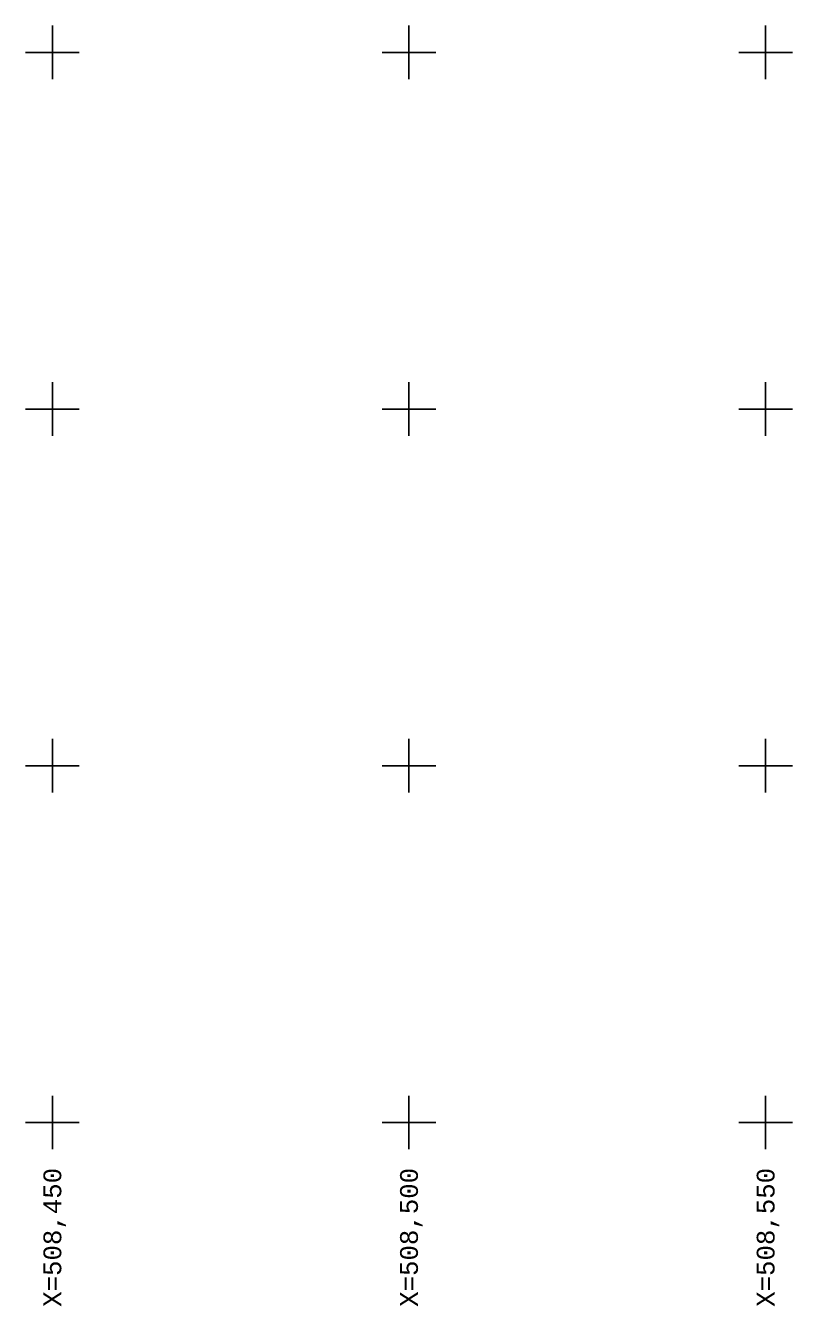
# Model space of a CAD drawing. Header units: millimetres. Extents: x 793 to 3159, y 750 to 2095.
# Drawn here: x 1023.3 to 1130.8, y 750.1 to 929.6 of the extents above; entities that cross this region are included whole.
import ezdxf
from ezdxf.enums import TextEntityAlignment as Align

# ---------------------------------------------------------------- set-up
doc = ezdxf.new("R2010")
doc.units = ezdxf.units.MM
for name, color, linetype in [('poligono real existente', 210, 'Continuous'), ('RETTX01', 2, 'Continuous'), ('RETUTM01', 8, 'Continuous')]:
    doc.layers.add(name, color=color, linetype=linetype)
doc.styles.add('MONOTXT4', font='MONOTXT4.shx')

# ---------------------------------------------------------------- blocks, each defined once
blk = doc.blocks.new('A$C6A1540C3')
at = {"layer": 'RETUTM01', "color": 8, "linetype": 'Continuous'}
for p, q in [((3.75, 7.5), (3.75, 0)), ((0, 3.75), (7.5, 3.75))]:
    blk.add_line(p, q, dxfattribs=at)

msp = doc.modelspace()

# ---------------------------------------------------------------- block references
at = {"layer": 'poligono real existente'}
for p in [(1023.30715, 922.1269), (1073.30715, 922.1269), (1123.30715, 922.1269), (1023.30715, 872.1269), (1073.30715, 872.1269), (1123.30715, 872.1269), (1023.30715, 822.1269), (1073.30715, 822.1269), (1123.30715, 822.1269), (1023.30715, 772.1269), (1073.30715, 772.1269), (1123.30715, 772.1269)]:
    msp.add_blockref('A$C6A1540C3', p, dxfattribs=at)

# ---------------------------------------------------------------- texts
at = {"layer": 'RETTX01', "color": 2, "style": 'MONOTXT4'}
for s, p in [('X=508,450', (1027.05748, 769.50227)), ('X=508,500', (1077.05748, 769.50227)), ('X=508,550', (1127.05748, 769.50227))]:
    msp.add_text(s, height=2.5, rotation=90, dxfattribs=at).set_placement(p, align=Align.MIDDLE_RIGHT)

doc.saveas('drawing.dxf')
